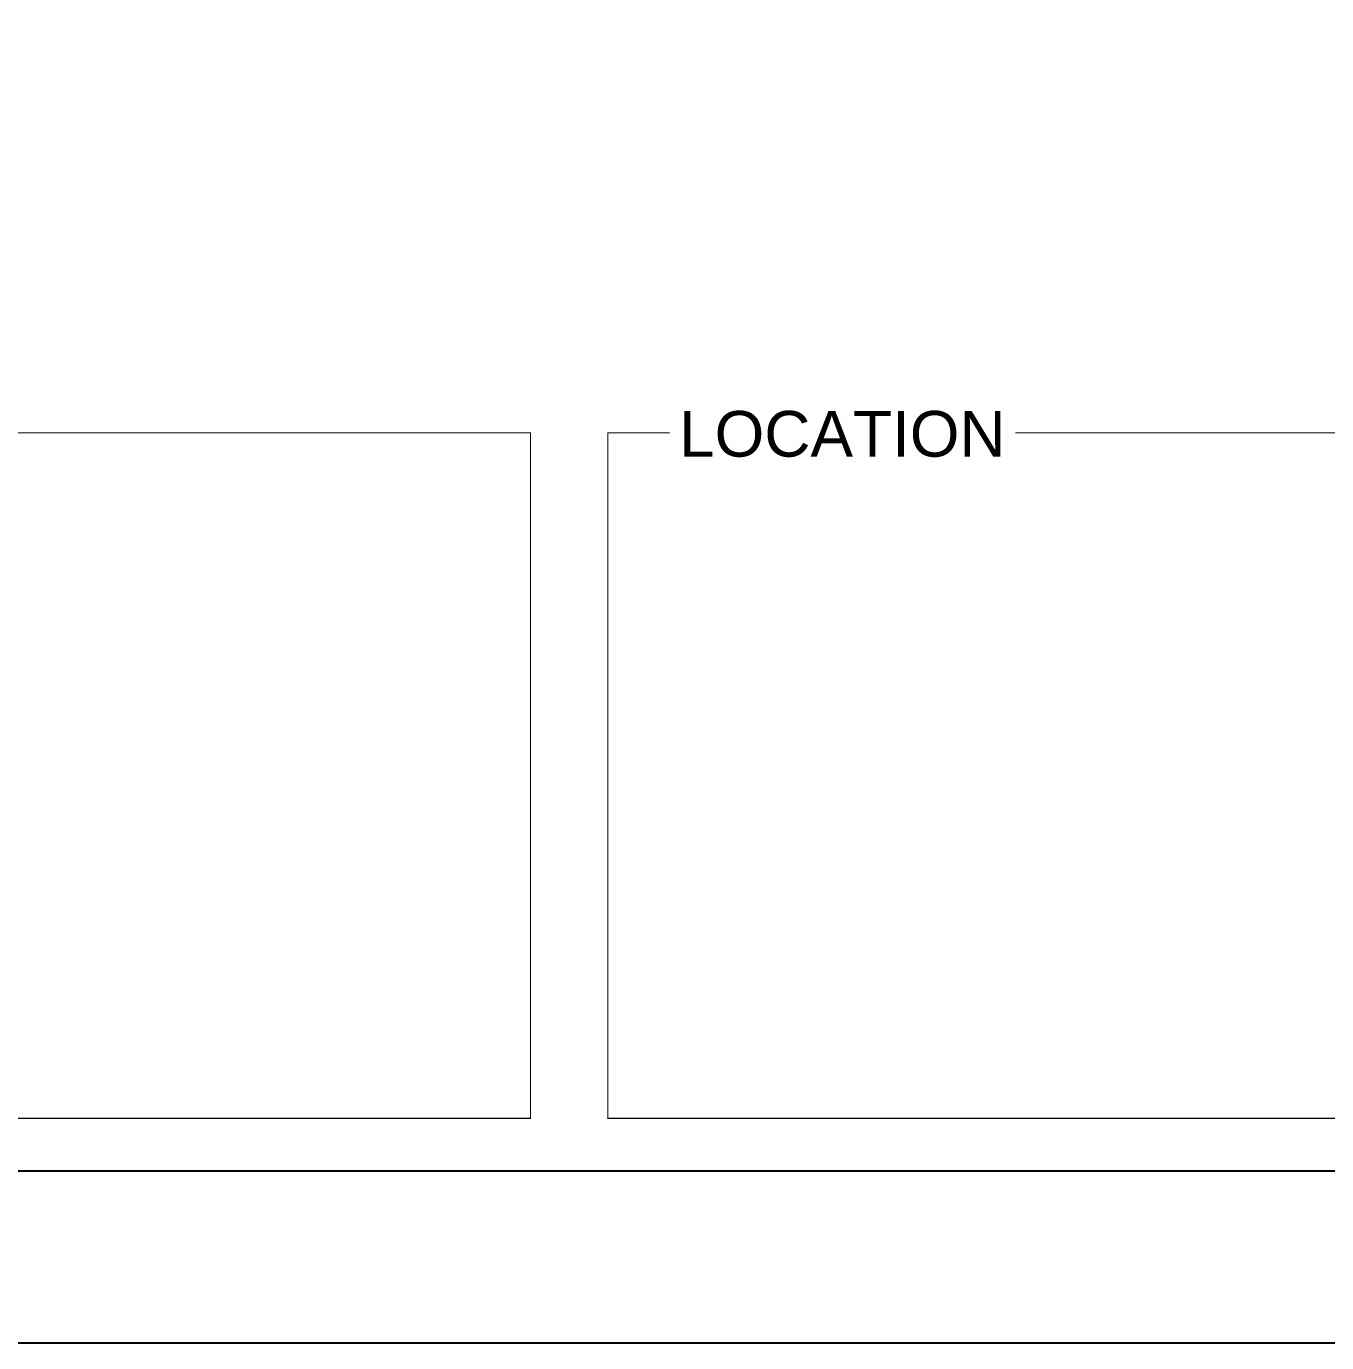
# Model space of a CAD drawing. Extents: x 52554 to 96099, y 96787 to 127580.
# Drawn here: x 83777 to 89672, y 96787 to 102758 of the extents above; entities that cross this region are included whole.
import ezdxf

# ---------------------------------------------------------------- set-up
doc = ezdxf.new("R2010")
doc.units = 0
doc.header["$LTSCALE"] = 300
doc.styles.get("Standard").update_dxf_attribs({"font": 'arial.ttf', "width": 0.75})

msp = doc.modelspace()

# ---------------------------------------------------------------- linework, layer by layer
msp.add_lwpolyline([(53175.9, 126801.9), (95477.3, 126801.9), (95477.3, 97564.2), (53175.9, 97564.2)], close=True)
at = {"const_width": 5.18}
for points in [[(70681.9, 100914), (86062.9, 100914), (86062.9, 97804.2), (69218.4, 97804.2), (69218.4, 100914), (69498.1, 100914)], [(88260.4, 100914), (95237.3, 100914), (95237.3, 97804.2), (86413.6, 97804.2), (86413.6, 100914), (86693.3, 100914)]]:
    msp.add_lwpolyline(points, dxfattribs=at)
msp.add_lwpolyline([(52553.8, 98860.2), (52553.8, 96786.6), (94025.8, 96786.6)])

# ---------------------------------------------------------------- texts
msp.add_text('LOCATION', height=207.36).set_placement((86736.3, 100805.5))

doc.saveas('drawing.dxf')
